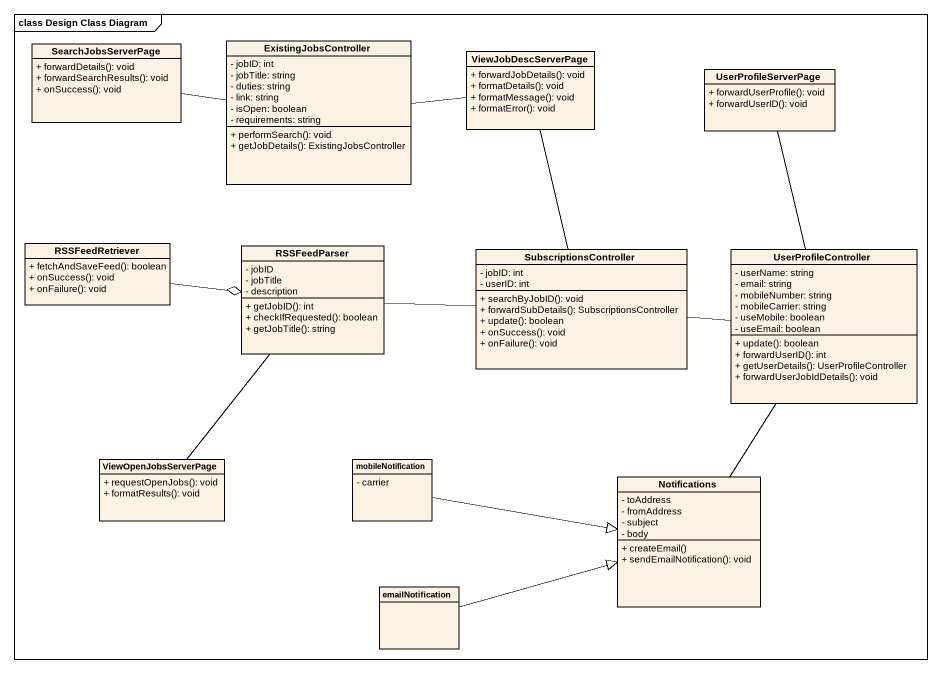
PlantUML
@startuml
mainframe class Design Class Diagram
hide circle
hide empty members
skinparam classAttributeIconSize 0
class SearchJobsServerPage {
  + forwardDetails(): void
  + forwardSearchResults(): void
  + onSuccess(): void
}
class ExistingJobsController {
  - jobID: int
  - jobTitle: string
  - duties: string
  - link: string
  - isOpen: boolean
  - requirements: string
  + performSearch(): void
  + getJobDetails(): ExistingJobsController
}
class ViewJobDescServerPage {
  + forwardJobDetails(): void
  + formatDetails(): void
  + formatMessage(): void
  + formatError(): void
}
class UserProfileServerPage {
  + forwardUserProfile(): void
  + forwardUserID(): void
}
class RSSFeedRetriever {
  + fetchAndSaveFeed(): boolean
  + onSuccess(): void
  + onFailure(): void
}
class RSSFeedParser {
  - jobID
  - jobTitle
  - description
  + getJobID(): int
  + checkIfRequested(): boolean
  + getJobTitle(): string
}
class SubscriptionsController {
  - jobID: int
  - userID: int
  + searchByJobID(): void
  + forwardSubDetails(): SubscriptionsController
  + update(): boolean
  + onSuccess(): void
  + onFailure(): void
}
class UserProfileController {
  - userName: string
  - email: string
  - mobileNumber: string
  - mobileCarrier: string
  - useMobile: boolean
  - useEmail: boolean
  + update(): boolean
  + forwardUserID(): int
  + getUserDetails(): UserProfileController
  + forwardUserJobIdDetails(): void
}
class ViewOpenJobsServerPage {
  + requestOpenJobs(): void
  + formatResults(): void
}
class mobileNotification {
  - carrier
}
class Notifications {
  - toAddress
  - fromAddress
  - subject
  - body
  + createEmail()
  + sendEmailNotification(): void
}
class emailNotification
SearchJobsServerPage -right- ExistingJobsController
ExistingJobsController -right- ViewJobDescServerPage
ViewJobDescServerPage -- SubscriptionsController
UserProfileServerPage -- UserProfileController
RSSFeedRetriever -right-o RSSFeedParser
RSSFeedParser -right- SubscriptionsController
RSSFeedParser -- ViewOpenJobsServerPage
SubscriptionsController -right- UserProfileController
UserProfileController -- Notifications
mobileNotification -right-|> Notifications
emailNotification -right-|> Notifications
@enduml
